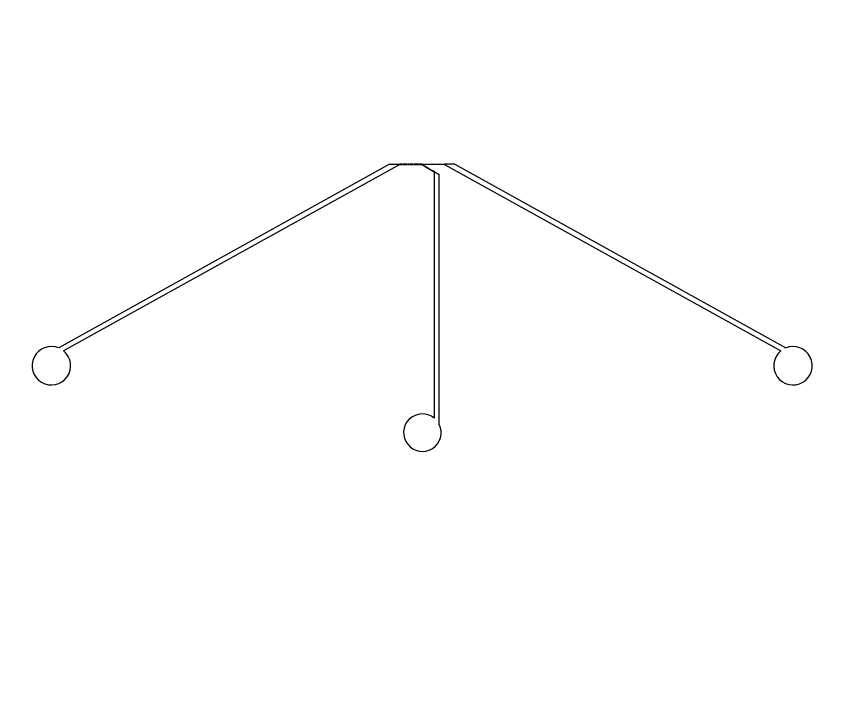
# Model space of a CAD drawing. Header units: inches. Extents: x 0 to 114300, y 0 to 114300.
# Drawn here: x 64639 to 72976, y 63520 to 70381 of the extents above; entities that cross this region are included whole.
import ezdxf

# ---------------------------------------------------------------- set-up
doc = ezdxf.new("R2010")
doc.units = ezdxf.units.IN
doc.header["$MEASUREMENT"] = 0

# ---------------------------------------------------------------- blocks, each defined once
blk = doc.blocks.new('*U112')
for p, q in [((-329.5, 1452.8), (-3677.9, -405)), ((-225.5, 1449.8), (-3628.2, -434.6)), ((-329.5, 1452.8), (-225.5, 1452.8)), ((-222.5, 1452.8), (-225.5, 1452.8)), ((-225.5, 1449.8), (-222.5, 1449.8)), ((-222.5, 1449.8), (-222.5, 1452.8)), ((222.5, 1449.8), (222.5, 1452.8)), ((222.5, 1452.8), (225.5, 1452.8)), ((225.5, 1449.8), (222.5, 1449.8)), ((329.5, 1452.8), (225.5, 1452.8)), ((225.5, 1449.8), (3628.2, -434.6)), ((329.5, 1452.8), (3677.9, -405)), ((122.7, 1378.2), (172.7, 1349.3))]:
    blk.add_line(p, q)
for points in [[(-218.5, 1449.8), (-218.5, 1452.8), (-221.5, 1452.8), (-221.5, 1449.8)], [(-214.5, 1449.8), (-214.5, 1452.8), (-217.5, 1452.8), (-217.5, 1449.8)], [(-210.5, 1449.8), (-210.5, 1452.8), (-213.5, 1452.8), (-213.5, 1449.8)], [(-206.5, 1449.8), (-206.5, 1452.8), (-209.5, 1452.8), (-209.5, 1449.8)], [(-202.5, 1449.8), (-202.5, 1452.8), (-205.5, 1452.8), (-205.5, 1449.8)], [(-198.5, 1449.8), (-198.5, 1452.8), (-201.5, 1452.8), (-201.5, 1449.8)], [(-194.5, 1449.8), (-194.5, 1452.8), (-197.5, 1452.8), (-197.5, 1449.8)], [(-190.5, 1449.8), (-190.5, 1452.8), (-193.5, 1452.8), (-193.5, 1449.8)], [(-186.5, 1449.8), (-186.5, 1452.8), (-189.5, 1452.8), (-189.5, 1449.8)], [(-182.5, 1449.8), (-182.5, 1452.8), (-185.5, 1452.8), (-185.5, 1449.8)], [(-178.5, 1449.8), (-178.5, 1452.8), (-181.5, 1452.8), (-181.5, 1449.8)], [(-174.5, 1449.8), (-174.5, 1452.8), (-177.5, 1452.8), (-177.5, 1449.8)], [(-170.5, 1449.8), (-170.5, 1452.8), (-173.5, 1452.8), (-173.5, 1449.8)], [(-166.5, 1449.8), (-166.5, 1452.8), (-169.5, 1452.8), (-169.5, 1449.8)], [(-162.5, 1449.8), (-162.5, 1452.8), (-165.5, 1452.8), (-165.5, 1449.8)], [(-158.5, 1449.8), (-158.5, 1452.8), (-161.5, 1452.8), (-161.5, 1449.8)], [(-154.5, 1449.8), (-154.5, 1452.8), (-157.5, 1452.8), (-157.5, 1449.8)], [(-150.5, 1449.8), (-150.5, 1452.8), (-153.5, 1452.8), (-153.5, 1449.8)], [(-146.5, 1449.8), (-146.5, 1452.8), (-149.5, 1452.8), (-149.5, 1449.8)], [(-142.5, 1449.8), (-142.5, 1452.8), (-145.5, 1452.8), (-145.5, 1449.8)], [(-138.5, 1449.8), (-138.5, 1452.8), (-141.5, 1452.8), (-141.5, 1449.8)], [(-134.5, 1449.8), (-134.5, 1452.8), (-137.5, 1452.8), (-137.5, 1449.8)], [(-130.5, 1449.8), (-130.5, 1452.8), (-133.5, 1452.8), (-133.5, 1449.8)], [(-126.5, 1449.8), (-126.5, 1452.8), (-129.5, 1452.8), (-129.5, 1449.8)], [(-122.5, 1449.8), (-122.5, 1452.8), (-125.5, 1452.8), (-125.5, 1449.8)], [(-118.5, 1449.8), (-118.5, 1452.8), (-121.5, 1452.8), (-121.5, 1449.8)], [(-114.5, 1449.8), (-114.5, 1452.8), (-117.5, 1452.8), (-117.5, 1449.8)], [(-110.5, 1449.8), (-110.5, 1452.8), (-113.5, 1452.8), (-113.5, 1449.8)], [(-106.5, 1449.8), (-106.5, 1452.8), (-109.5, 1452.8), (-109.5, 1449.8)], [(-102.5, 1449.8), (-102.5, 1452.8), (-105.5, 1452.8), (-105.5, 1449.8)], [(-98.5, 1449.8), (-98.5, 1452.8), (-101.5, 1452.8), (-101.5, 1449.8)], [(-94.5, 1449.8), (-94.5, 1452.8), (-97.5, 1452.8), (-97.5, 1449.8)], [(-90.5, 1449.8), (-90.5, 1452.8), (-93.5, 1452.8), (-93.5, 1449.8)], [(-86.5, 1449.8), (-86.5, 1452.8), (-89.5, 1452.8), (-89.5, 1449.8)], [(-82.5, 1449.8), (-82.5, 1452.8), (-85.5, 1452.8), (-85.5, 1449.8)], [(-78.5, 1449.8), (-78.5, 1452.8), (-81.5, 1452.8), (-81.5, 1449.8)], [(-74.5, 1449.8), (-74.5, 1452.8), (-77.5, 1452.8), (-77.5, 1449.8)], [(-70.5, 1449.8), (-70.5, 1452.8), (-73.5, 1452.8), (-73.5, 1449.8)], [(-66.5, 1449.8), (-66.5, 1452.8), (-69.5, 1452.8), (-69.5, 1449.8)], [(-62.5, 1449.8), (-62.5, 1452.8), (-65.5, 1452.8), (-65.5, 1449.8)], [(-58.5, 1449.8), (-58.5, 1452.8), (-61.5, 1452.8), (-61.5, 1449.8)], [(-54.5, 1449.8), (-54.5, 1452.8), (-57.5, 1452.8), (-57.5, 1449.8)], [(-50.5, 1449.8), (-50.5, 1452.8), (-53.5, 1452.8), (-53.5, 1449.8)], [(-46.5, 1449.8), (-46.5, 1452.8), (-49.5, 1452.8), (-49.5, 1449.8)], [(-42.5, 1449.8), (-42.5, 1452.8), (-45.5, 1452.8), (-45.5, 1449.8)], [(-38.5, 1449.8), (-38.5, 1452.8), (-41.5, 1452.8), (-41.5, 1449.8)], [(-34.5, 1449.8), (-34.5, 1452.8), (-37.5, 1452.8), (-37.5, 1449.8)], [(-30.5, 1449.8), (-30.5, 1452.8), (-33.5, 1452.8), (-33.5, 1449.8)], [(-26.5, 1449.8), (-26.5, 1452.8), (-29.5, 1452.8), (-29.5, 1449.8)], [(-22.5, 1449.8), (-22.5, 1452.8), (-25.5, 1452.8), (-25.5, 1449.8)], [(-18.5, 1449.8), (-18.5, 1452.8), (-21.5, 1452.8), (-21.5, 1449.8)], [(-14.5, 1449.8), (-14.5, 1452.8), (-17.5, 1452.8), (-17.5, 1449.8)], [(-10.5, 1449.8), (-10.5, 1452.8), (-13.5, 1452.8), (-13.5, 1449.8)], [(-6.5, 1449.8), (-6.5, 1452.8), (-9.5, 1452.8), (-9.5, 1449.8)], [(-2.5, 1449.8), (-2.5, 1452.8), (-5.5, 1452.8), (-5.5, 1449.8)], [(-0.5, 1449.3), (-2, 1446.7), (0.5, 1445.2), (2, 1447.8)], [(-1.5, 1449.8), (-1.5, 1452.8), (1.5, 1452.8), (1.5, 1449.8)], [(2.9, 1447.3), (1.4, 1444.7), (4, 1443.2), (5.5, 1445.8)], [(2.5, 1449.8), (2.5, 1452.8), (5.5, 1452.8), (5.5, 1449.8)], [(6.4, 1445.3), (4.9, 1442.7), (7.5, 1441.2), (9, 1443.8)], [(6.5, 1449.8), (6.5, 1452.8), (9.5, 1452.8), (9.5, 1449.8)], [(9.8, 1443.3), (8.3, 1440.7), (10.9, 1439.2), (12.4, 1441.8)], [(10.5, 1449.8), (10.5, 1452.8), (13.5, 1452.8), (13.5, 1449.8)], [(13.3, 1441.3), (11.8, 1438.7), (14.4, 1437.2), (15.9, 1439.8)], [(14.5, 1449.8), (14.5, 1452.8), (17.5, 1452.8), (17.5, 1449.8)], [(16.8, 1439.3), (15.3, 1436.7), (17.9, 1435.2), (19.4, 1437.8)], [(18.5, 1449.8), (18.5, 1452.8), (21.5, 1452.8), (21.5, 1449.8)], [(20.2, 1437.3), (18.7, 1434.7), (21.3, 1433.2), (22.8, 1435.8)], [(23.7, 1435.3), (22.2, 1432.7), (24.8, 1431.2), (26.3, 1433.8)], [(22.5, 1449.8), (22.5, 1452.8), (25.5, 1452.8), (25.5, 1449.8)], [(27.2, 1433.3), (25.7, 1430.7), (28.3, 1429.2), (29.8, 1431.8)], [(26.5, 1449.8), (26.5, 1452.8), (29.5, 1452.8), (29.5, 1449.8)], [(30.6, 1431.3), (29.1, 1428.7), (31.7, 1427.2), (33.2, 1429.8)], [(30.5, 1449.8), (30.5, 1452.8), (33.5, 1452.8), (33.5, 1449.8)], [(34.1, 1429.3), (32.6, 1426.7), (35.2, 1425.2), (36.7, 1427.8)], [(34.5, 1449.8), (34.5, 1452.8), (37.5, 1452.8), (37.5, 1449.8)], [(37.6, 1427.3), (36.1, 1424.7), (38.7, 1423.2), (40.2, 1425.8)], [(38.5, 1449.8), (38.5, 1452.8), (41.5, 1452.8), (41.5, 1449.8)], [(41, 1425.3), (39.5, 1422.7), (42.1, 1421.2), (43.6, 1423.8)], [(42.5, 1449.8), (42.5, 1452.8), (45.5, 1452.8), (45.5, 1449.8)], [(44.5, 1423.3), (43, 1420.7), (45.6, 1419.2), (47.1, 1421.8)], [(47.9, 1421.3), (46.4, 1418.7), (49, 1417.2), (50.5, 1419.8)], [(46.5, 1449.8), (46.5, 1452.8), (49.5, 1452.8), (49.5, 1449.8)], [(51.4, 1419.3), (49.9, 1416.7), (52.5, 1415.2), (54, 1417.8)], [(50.5, 1449.8), (50.5, 1452.8), (53.5, 1452.8), (53.5, 1449.8)], [(54.5, 1449.8), (54.5, 1452.8), (57.5, 1452.8), (57.5, 1449.8)], [(58.5, 1449.8), (58.5, 1452.8), (61.5, 1452.8), (61.5, 1449.8)], [(62.5, 1449.8), (62.5, 1452.8), (65.5, 1452.8), (65.5, 1449.8)], [(66.5, 1449.8), (66.5, 1452.8), (69.5, 1452.8), (69.5, 1449.8)], [(70.5, 1449.8), (70.5, 1452.8), (73.5, 1452.8), (73.5, 1449.8)], [(74.5, 1449.8), (74.5, 1452.8), (77.5, 1452.8), (77.5, 1449.8)], [(78.5, 1449.8), (78.5, 1452.8), (81.5, 1452.8), (81.5, 1449.8)], [(82.5, 1449.8), (82.5, 1452.8), (85.5, 1452.8), (85.5, 1449.8)], [(86.5, 1449.8), (86.5, 1452.8), (89.5, 1452.8), (89.5, 1449.8)], [(90.5, 1449.8), (90.5, 1452.8), (93.5, 1452.8), (93.5, 1449.8)], [(94.5, 1449.8), (94.5, 1452.8), (97.5, 1452.8), (97.5, 1449.8)], [(98.5, 1449.8), (98.5, 1452.8), (101.5, 1452.8), (101.5, 1449.8)], [(102.5, 1449.8), (102.5, 1452.8), (105.5, 1452.8), (105.5, 1449.8)], [(106.5, 1449.8), (106.5, 1452.8), (109.5, 1452.8), (109.5, 1449.8)], [(110.5, 1449.8), (110.5, 1452.8), (113.5, 1452.8), (113.5, 1449.8)], [(114.5, 1449.8), (114.5, 1452.8), (117.5, 1452.8), (117.5, 1449.8)], [(118.5, 1449.8), (118.5, 1452.8), (121.5, 1452.8), (121.5, 1449.8)], [(122.5, 1449.8), (122.5, 1452.8), (125.5, 1452.8), (125.5, 1449.8)], [(126.5, 1449.8), (126.5, 1452.8), (129.5, 1452.8), (129.5, 1449.8)], [(130.5, 1449.8), (130.5, 1452.8), (133.5, 1452.8), (133.5, 1449.8)], [(134.5, 1449.8), (134.5, 1452.8), (137.5, 1452.8), (137.5, 1449.8)], [(138.5, 1449.8), (138.5, 1452.8), (141.5, 1452.8), (141.5, 1449.8)], [(142.5, 1449.8), (142.5, 1452.8), (145.5, 1452.8), (145.5, 1449.8)], [(146.5, 1449.8), (146.5, 1452.8), (149.5, 1452.8), (149.5, 1449.8)], [(150.5, 1449.8), (150.5, 1452.8), (153.5, 1452.8), (153.5, 1449.8)], [(154.5, 1449.8), (154.5, 1452.8), (157.5, 1452.8), (157.5, 1449.8)], [(158.5, 1449.8), (158.5, 1452.8), (161.5, 1452.8), (161.5, 1449.8)], [(162.5, 1449.8), (162.5, 1452.8), (165.5, 1452.8), (165.5, 1449.8)], [(166.5, 1449.8), (166.5, 1452.8), (169.5, 1452.8), (169.5, 1449.8)], [(170.5, 1449.8), (170.5, 1452.8), (173.5, 1452.8), (173.5, 1449.8)], [(174.5, 1449.8), (174.5, 1452.8), (177.5, 1452.8), (177.5, 1449.8)], [(178.5, 1449.8), (178.5, 1452.8), (181.5, 1452.8), (181.5, 1449.8)], [(182.5, 1449.8), (182.5, 1452.8), (185.5, 1452.8), (185.5, 1449.8)], [(186.5, 1449.8), (186.5, 1452.8), (189.5, 1452.8), (189.5, 1449.8)], [(190.5, 1449.8), (190.5, 1452.8), (193.5, 1452.8), (193.5, 1449.8)], [(194.5, 1449.8), (194.5, 1452.8), (197.5, 1452.8), (197.5, 1449.8)], [(198.5, 1449.8), (198.5, 1452.8), (201.5, 1452.8), (201.5, 1449.8)], [(202.5, 1449.8), (202.5, 1452.8), (205.5, 1452.8), (205.5, 1449.8)], [(206.5, 1449.8), (206.5, 1452.8), (209.5, 1452.8), (209.5, 1449.8)], [(210.5, 1449.8), (210.5, 1452.8), (213.5, 1452.8), (213.5, 1449.8)], [(214.5, 1449.8), (214.5, 1452.8), (217.5, 1452.8), (217.5, 1449.8)], [(218.5, 1449.8), (218.5, 1452.8), (221.5, 1452.8), (221.5, 1449.8)], [(54.9, 1417.3), (53.4, 1414.7), (56, 1413.2), (57.5, 1415.8)], [(58.3, 1415.3), (56.8, 1412.7), (59.4, 1411.2), (60.9, 1413.8)], [(61.8, 1413.3), (60.3, 1410.7), (62.9, 1409.2), (64.4, 1411.8)], [(65.3, 1411.3), (63.8, 1408.7), (66.4, 1407.2), (67.9, 1409.8)], [(68.7, 1409.3), (67.2, 1406.7), (69.8, 1405.2), (71.3, 1407.8)], [(72.2, 1407.3), (70.7, 1404.7), (73.3, 1403.2), (74.8, 1405.8)], [(75.7, 1405.3), (74.2, 1402.7), (76.8, 1401.2), (78.3, 1403.8)], [(79.1, 1403.3), (77.6, 1400.7), (80.2, 1399.2), (81.7, 1401.8)], [(82.6, 1401.3), (81.1, 1398.7), (83.7, 1397.2), (85.2, 1399.8)], [(86.1, 1399.3), (84.6, 1396.7), (87.2, 1395.2), (88.7, 1397.8)], [(89.5, 1397.3), (88, 1394.7), (90.6, 1393.2), (92.1, 1395.8)], [(93, 1395.3), (91.5, 1392.7), (94.1, 1391.2), (95.6, 1393.8)], [(96.4, 1393.3), (94.9, 1390.7), (97.5, 1389.2), (99, 1391.8)], [(99.9, 1391.3), (98.4, 1388.7), (101, 1387.2), (102.5, 1389.8)], [(103.4, 1389.3), (101.9, 1386.7), (104.5, 1385.2), (106, 1387.8)], [(106.8, 1387.3), (105.3, 1384.7), (107.9, 1383.2), (109.4, 1385.8)], [(110.3, 1385.3), (108.8, 1382.7), (111.4, 1381.2), (112.9, 1383.8)], [(113.8, 1383.3), (112.3, 1380.7), (114.9, 1379.2), (116.4, 1381.8)], [(117.2, 1381.3), (115.7, 1378.7), (118.3, 1377.2), (119.8, 1379.8)]]:
    blk.add_lwpolyline(points, close=True)
for points in [[(122.7, 1378.2), (120.7, 1379.3), (119.2, 1376.7), (122.7, 1374.7)], [(122.7, 1374.7), (122.7, -1115.9)], [(172.7, -1179), (172.7, 1349.3)]]:
    blk.add_lwpolyline(points)
for centre, radius, start, end in [((-3751.7, -585.5), 195, 67.75171, 50.68347), ((3751.7, -585.5), 195, 129.31653, 112.24829), ((2.1, -1262.8), 190, 50.61821, 26.15007)]:
    blk.add_arc(centre, radius, start, end)
blk = doc.blocks.new('*U113')
at = {"color": 0, "linetype": 'ByBlock', "lineweight": -2, "transparency": 16777216}
blk.add_blockref('*U112', (36000, 0), dxfattribs=at)

msp = doc.modelspace()

# ---------------------------------------------------------------- hatches: boundary and pattern name
h = msp.add_hatch()
h.set_pattern_fill('ANSI31', color=256, scale=100)
h.set_pattern_definition([(45, (-3636.992, -6350), (-8.8388348, 8.8388348), [])])
h.paths.add_polyline_path([(114300, 0), (0, 0), (0, 114300), (114300, 114300)])
edge = h.paths.add_edge_path(flags=16)
edge.add_arc((57150, 57150), 50800, 288.35844, 529.79531, ccw=False)
edge.add_line((73150, 8935.5), (41150, 8935.5))
edge.add_arc((57150, 57150), 50800, 190.20469, 251.64156, ccw=False)
edge.add_arc((57150, 57150), 50800, 169.79531, 190.20469, ccw=False)

# ---------------------------------------------------------------- block references
msp.add_blockref('*U113', (32743.9, 67432.7))

doc.saveas('drawing.dxf')
